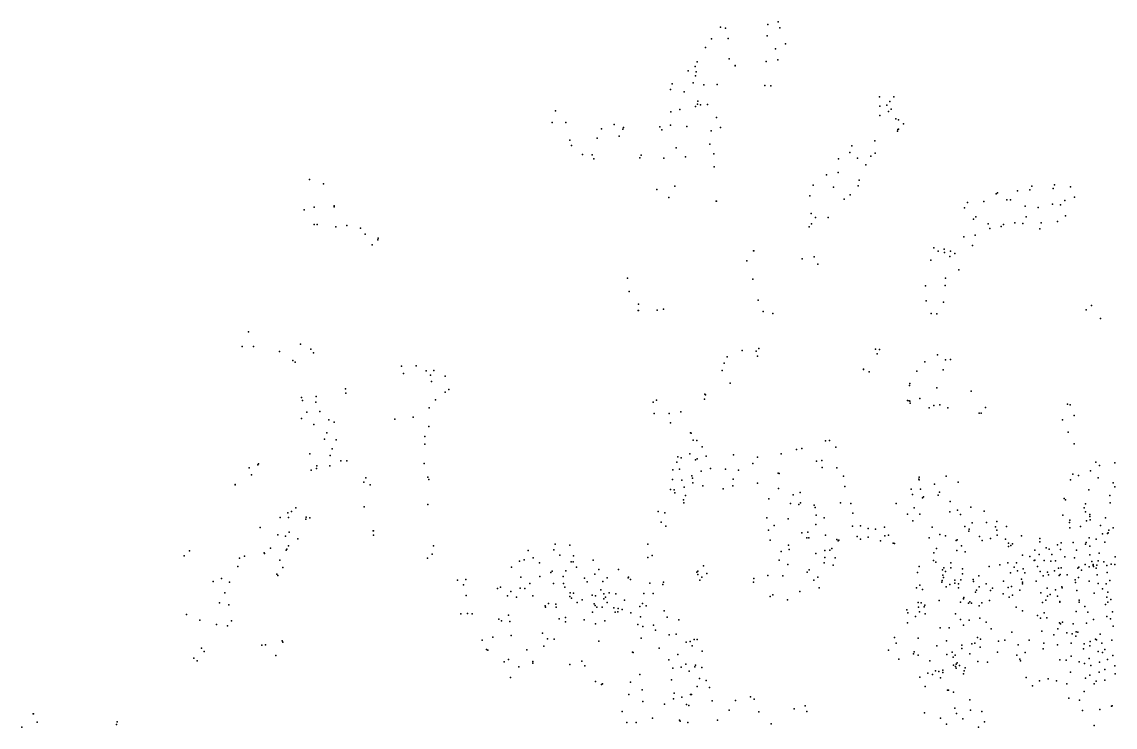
# Model space of a CAD drawing. Header units: millimetres. Extents: x -60275265 to 22802890, y -38578442 to 24337084.
# Drawn here: x -23547378 to -18736378, y -16831304 to -13729304 of the extents above; entities that cross this region are included whole.
import ezdxf

# ---------------------------------------------------------------- set-up
doc = ezdxf.new("R2010")
doc.units = ezdxf.units.MM
doc.header["$MEASUREMENT"] = 0
doc.layers.add('particles', color=7, linetype='Continuous', true_color=0x000000)

msp = doc.modelspace()

# ---------------------------------------------------------------- linework, layer by layer
at = {"layer": 'particles', "color": 93, "true_color": 0x67d435}
for p in [(-20473378, -13752304), (-20450378, -13757304), (-20264378, -13740304), (-20219378, -13729304), (-20211378, -13755304), (-20512378, -13804304), (-20439378, -13802304), (-20267378, -13791304), (-20539378, -13842304), (-20230378, -13848304), (-20186378, -13825304), (-20434378, -13891304), (-20271378, -13903304), (-20221378, -13896304), (-20615378, -13945304), (-20584378, -13926304), (-20580378, -13949304), (-20575378, -13905304), (-20408378, -13921304), (-20408378, -13922304), (-20593378, -13997304), (-20583378, -13966304), (-20693378, -14027304), (-20686378, -14001304), (-20633378, -14037304), (-20546378, -14006304), (-20488378, -14005304), (-20278378, -14009304), (-20251378, -14010304), (-20574378, -14091304), (-20572378, -14078304), (-20561378, -14094304), (-20530378, -14092304), (-19773378, -14059304), (-19740378, -14095304), (-19727378, -14079304), (-19710378, -14058304), (-21199378, -14120304), (-20691378, -14125304), (-20651378, -14114304), (-20583378, -14101304), (-19771378, -14100304), (-19771378, -14141304), (-19734378, -14123304), (-19721378, -14113304), (-21214378, -14171304), (-21153378, -14171304), (-20941378, -14181304), (-20740378, -14190304), (-20693378, -14183304), (-20621378, -14189304), (-20490378, -14150304), (-19701378, -14156304), (-19690378, -14160304), (-19668378, -14178304), (-20996378, -14200304), (-20918378, -14231304), (-20903378, -14201304), (-20899378, -14193304), (-20731378, -14204304), (-20514378, -14208304), (-20473378, -14193304), (-19694378, -14209304), (-19692378, -14202304), (-19689378, -14201304), (-21136378, -14249304), (-21128378, -14273304), (-21016378, -14241304), (-20667378, -14283304), (-20520378, -14267304), (-19894378, -14274304), (-19793378, -14252304), (-21080378, -14313304), (-21038378, -14314304), (-21030378, -14332304), (-20828378, -14327304), (-20822378, -14315304), (-20722378, -14329304), (-20627378, -14323304), (-20502378, -14310304), (-19953378, -14332304), (-19903378, -14304304), (-19870378, -14328304), (-19811378, -14320304), (-19792378, -14306304), (-20501378, -14367304), (-19833378, -14358304), (-22281378, -14423304), (-20006378, -14402304), (-19955378, -14391304), (-19863378, -14425304), (-22220378, -14441304), (-20753378, -14466304), (-20674378, -14451304), (-20065378, -14447304), (-19976378, -14456304), (-19867378, -14450304), (-19166378, -14472304), (-19111378, -14468304), (-19103378, -14451304), (-19008378, -14462304), (-19003378, -14446304), (-18932378, -14454304), (-20700378, -14502304), (-20491378, -14518304), (-20490378, -14517304), (-20079378, -14494304), (-19928378, -14509304), (-19902378, -14490304), (-19386378, -14524304), (-19314378, -14519304), (-19260378, -14485304), (-19254378, -14481304), (-19213378, -14512304), (-19196378, -14512304), (-18957378, -14515304), (-18915378, -14500304), (-22305378, -14555304), (-22261378, -14544304), (-22173378, -14542304), (-22172378, -14538304), (-20073378, -14572304), (-19399378, -14547304), (-19132378, -14539304), (-19075378, -14545304), (-19011378, -14531304), (-18977378, -14534304), (-22261378, -14620304), (-22248378, -14620304), (-22117378, -14624304), (-20072378, -14617304), (-20055378, -14590304), (-19999378, -14590304), (-19360378, -14597304), (-19349378, -14587304), (-19295378, -14617304), (-19227378, -14620304), (-19177378, -14613304), (-19142378, -14616304), (-19128378, -14586304), (-19061378, -14613304), (-18989378, -14607304), (-18954378, -14582304), (-22166378, -14631304), (-22057378, -14636304), (-22037378, -14663304), (-20083378, -14631304), (-19352378, -14667304), (-19287378, -14638304), (-19237378, -14629304), (-19068378, -14639304), (-22005378, -14709304), (-21980378, -14687304), (-21979378, -14681304), (-19402378, -14674304), (-19363378, -14713304), (-20327378, -14736304), (-20326378, -14736304), (-20060378, -14762304), (-19534378, -14723304), (-19515378, -14737304), (-19488378, -14729304), (-19487378, -14743304), (-19464378, -14761304), (-19461378, -14738304), (-19441378, -14748304), (-20357378, -14780304), (-20113378, -14771304), (-20044378, -14794304), (-19547378, -14777304), (-20882378, -14856304), (-20330378, -14860304), (-19482378, -14857304), (-19424378, -14820304), (-19571378, -14890304), (-19484378, -14888304), (-20875378, -14915304), (-20307378, -14953304), (-19568378, -14956304), (-20835378, -14998304), (-20834378, -14998304), (-20833378, -14971304), (-20752378, -14997304), (-20723378, -14993304), (-20285378, -15003304), (-19491378, -14962304), (-18863378, -14995304), (-18840378, -14976304), (-20242378, -15011304), (-19546378, -15012304), (-19520378, -15013304), (-18800378, -15034304), (-22550378, -15093304), (-22321378, -15146304), (-22577378, -15157304), (-22527378, -15157304), (-22413378, -15179304), (-22276378, -15168304), (-22264378, -15185304), (-20378378, -15175304), (-20316378, -15177304), (-20310378, -15200304), (-20304378, -15165304), (-19790378, -15169304), (-19783378, -15189304), (-19773378, -15170304), (-19518378, -15193304), (-22355378, -15218304), (-22345378, -15226304), (-21876378, -15243304), (-21812378, -15242304), (-20456378, -15230304), (-20443378, -15203304), (-19573378, -15225304), (-19483378, -15216304), (-19461378, -15214304), (-21868378, -15275304), (-21768378, -15264304), (-21749378, -15283304), (-21734378, -15262304), (-21684378, -15287304), (-20465378, -15262304), (-19844378, -15257304), (-19843378, -15258304), (-19818378, -15268304), (-19608378, -15265304), (-19493378, -15259304), (-22123378, -15343304), (-21744378, -15311304), (-21668378, -15346304), (-20430378, -15318304), (-19641378, -15329304), (-19640378, -15319304), (-19520378, -15339304), (-22316378, -15381304), (-22252378, -15377304), (-22122378, -15362304), (-21727378, -15392304), (-21684378, -15358304), (-20754378, -15393304), (-20543378, -15389304), (-20542378, -15366304), (-20538378, -15369304), (-19650378, -15394304), (-19595378, -15385304), (-19369378, -15353304), (-22312378, -15395304), (-22253378, -15401304), (-22236378, -15443304), (-21754378, -15427304), (-20769378, -15402304), (-19643378, -15396304), (-19640378, -15398304), (-19638378, -15406304), (-19555378, -15427304), (-19534378, -15416304), (-19507378, -15413304), (-19472378, -15426304), (-19307378, -15425304), (-18946378, -15411304), (-18934378, -15413304), (-22316378, -15473304), (-22293378, -15445304), (-22196378, -15479304), (-22173378, -15489304), (-21905378, -15476304), (-21825378, -15467304), (-20764378, -15452304), (-20699378, -15452304), (-20647378, -15444304), (-19334378, -15450304), (-19325378, -15450304), (-18968378, -15480304), (-18916378, -15460304), (-22262378, -15500304), (-22205378, -15537304), (-21756378, -15509304), (-20692378, -15493304), (-20604378, -15537304), (-20601378, -15538304), (-18943378, -15533304), (-22215378, -15564304), (-22164378, -15567304), (-21774378, -15587304), (-21773378, -15553304), (-20593378, -15569304), (-20577378, -15571304), (-20010378, -15572304), (-19993378, -15571304), (-18916378, -15585304), (-22280378, -15629304), (-22182378, -15607304), (-20607378, -15629304), (-20554378, -15598304), (-20416378, -15633304), (-20205378, -15629304), (-20138378, -15610304), (-20115378, -15606304), (-19965378, -15600304), (-22508378, -15678304), (-22505378, -15673304), (-22249378, -15681304), (-22192378, -15682304), (-22190378, -15636304), (-22144378, -15660304), (-22117378, -15660304), (-21776378, -15671304), (-20665378, -15666304), (-20660378, -15642304), (-20645378, -15647304), (-20582378, -15656304), (-20575378, -15651304), (-20536378, -15639304), (-20331378, -15671304), (-20310378, -15643304), (-20050378, -15661304), (-20026378, -15658304), (-18821378, -15665304), (-18805378, -15680304), (-18738378, -15669304), (-22547378, -15690304), (-22537378, -15722304), (-22274378, -15701304), (-22251378, -15694304), (-20682378, -15700304), (-20653378, -15697304), (-20599378, -15725304), (-20557378, -15705304), (-20516378, -15694304), (-20451378, -15697304), (-20394378, -15701304), (-20219378, -15714304), (-20214378, -15715304), (-20025378, -15689304), (-19961378, -15691304), (-19932378, -15727304), (-19598378, -15731304), (-19479378, -15727304), (-18922378, -15718304), (-18897378, -15724304), (-18845378, -15704304), (-22608378, -15764304), (-22608378, -15766304), (-22042378, -15753304), (-22033378, -15735304), (-22014378, -15765304), (-21761378, -15732304), (-21756378, -15742304), (-20684378, -15742304), (-20643378, -15745304), (-20633378, -15775304), (-20596378, -15736304), (-20594378, -15757304), (-20551378, -15769304), (-20419378, -15769304), (-20417378, -15741304), (-20310378, -15758304), (-19925378, -15772304), (-19600378, -15741304), (-19599378, -15744304), (-19531378, -15763304), (-19427378, -15754304), (-18933378, -15744304), (-18810378, -15734304), (-18744378, -15756304), (-18738378, -15774304), (-20692378, -15786304), (-20676378, -15787304), (-20674378, -15800304), (-20627378, -15812304), (-20461378, -15783304), (-20260378, -15827304), (-20218378, -15782304), (-20153378, -15809304), (-20122378, -15799304), (-19633378, -15785304), (-19627378, -15808304), (-19592378, -15785304), (-19583378, -15822304), (-19579378, -15818304), (-19515378, -15811304), (-19509378, -15798304), (-18960378, -15826304), (-18852378, -15787304), (-18760378, -15812304), (-22342378, -15867304), (-22040378, -15862304), (-21761378, -15852304), (-20636378, -15831304), (-20634378, -15845304), (-20164378, -15848304), (-20128378, -15852304), (-20120378, -15844304), (-20061378, -15854304), (-20056378, -15865304), (-19945378, -15845304), (-19899378, -15847304), (-19699378, -15847304), (-19621378, -15866304), (-19462378, -15839304), (-19371378, -15864304), (-18955378, -15832304), (-18872378, -15866304), (-18867378, -15849304), (-18758378, -15844304), (-22411378, -15909304), (-22376378, -15889304), (-22373378, -15909304), (-22361378, -15882304), (-22298378, -15917304), (-22296378, -15907304), (-22280378, -15911304), (-20747378, -15882304), (-20717378, -15888304), (-20269378, -15910304), (-20175378, -15915304), (-20051378, -15899304), (-20016378, -15911304), (-19891378, -15890304), (-19650378, -15895304), (-19626378, -15923304), (-19595378, -15894304), (-19463378, -15884304), (-19430378, -15877304), (-19417378, -15896304), (-19312378, -15881304), (-18966378, -15898304), (-18935378, -15921304), (-18866378, -15884304), (-18862378, -15923304), (-18848378, -15896304), (-18848378, -15905304), (-18846378, -15919304), (-18778378, -15911304), (-22498378, -15953304), (-22001378, -15968304), (-21999378, -15967304), (-20733378, -15929304), (-20713378, -15947304), (-20262378, -15964304), (-20236378, -15944304), (-20053378, -15940304), (-19892378, -15947304), (-19857378, -15946304), (-19823378, -15957304), (-19790378, -15961304), (-19751378, -15952304), (-19541378, -15951304), (-19397378, -15949304), (-19380378, -15969304), (-19379378, -15960304), (-19365378, -15932304), (-19302378, -15931304), (-19263378, -15950304), (-19257378, -15965304), (-19256378, -15927304), (-19214378, -15949304), (-18937378, -15931304), (-18935378, -15955304), (-18889378, -15948304), (-18801378, -15944304), (-18764378, -15964304), (-18745378, -15954304), (-22420378, -15985304), (-22387378, -15991304), (-22370378, -15973304), (-22332378, -16003304), (-21999378, -15986304), (-20254378, -16009304), (-20115378, -15977304), (-20093378, -15998304), (-20088378, -15973304), (-20084378, -15998304), (-20010378, -15986304), (-19961378, -16006304), (-19955378, -16011304), (-19952378, -16008304), (-19871378, -15992304), (-19857378, -16004304), (-19823378, -15995304), (-19769378, -16011304), (-19750378, -15990304), (-19734378, -15986304), (-19554378, -15998304), (-19508378, -15984304), (-19482378, -15990304), (-19435378, -16010304), (-19431378, -16007304), (-19333378, -15992304), (-19321378, -16010304), (-19284378, -16002304), (-19255378, -15987304), (-19219378, -16004304), (-19148378, -15989304), (-19067378, -16002304), (-19067378, -16016304), (-18920378, -16019304), (-18863378, -16019304), (-18850378, -15998304), (-18820378, -16005304), (-18792378, -15981304), (-18782378, -16018304), (-18769378, -15980304), (-18766378, -15977304), (-22810378, -16056304), (-22481378, -16065304), (-22479378, -16067304), (-22453378, -16044304), (-22384378, -16052304), (-22381378, -16048304), (-22374378, -16033304), (-21735378, -16034304), (-21319378, -16054304), (-21206378, -16051304), (-21200378, -16026304), (-21135378, -16030304), (-20792378, -16026304), (-20205378, -16058304), (-20174378, -16031304), (-20171378, -16049304), (-20053378, -16067304), (-20014378, -16054304), (-19992378, -16052304), (-19982378, -16046304), (-19713378, -16022304), (-19707378, -16023304), (-19534378, -16064304), (-19522378, -16046304), (-19432378, -16054304), (-19412378, -16033304), (-19396378, -16060304), (-19205378, -16022304), (-19205378, -16037304), (-19195378, -16032304), (-19187378, -16025304), (-19089378, -16052304), (-19039378, -16042304), (-19027378, -16048304), (-18990378, -16029304), (-18977378, -16049304), (-18973378, -16021304), (-18906378, -16052304), (-18866378, -16026304), (-18848378, -16035304), (-18807378, -16066304), (-22833378, -16078304), (-22590378, -16088304), (-22568378, -16079304), (-22412378, -16097304), (-21762378, -16088304), (-21741378, -16070304), (-21357378, -16101304), (-21336378, -16095304), (-21297378, -16087304), (-21269378, -16108304), (-21180378, -16074304), (-21130378, -16104304), (-21121378, -16104304), (-21119378, -16077304), (-21033378, -16096304), (-20792378, -16085304), (-20774378, -16076304), (-20214378, -16097304), (-20177378, -16115304), (-20016378, -16109304), (-20013378, -16085304), (-19968378, -16087304), (-19536378, -16098304), (-19525378, -16106304), (-19459378, -16109304), (-19208378, -16108304), (-19170378, -16109304), (-19143378, -16074304), (-19111378, -16080304), (-19092378, -16098304), (-19090378, -16097304), (-19070378, -16071304), (-19048378, -16098304), (-19019378, -16101304), (-19014378, -16071304), (-18999378, -16099304), (-18958378, -16082304), (-18915378, -16087304), (-18868378, -16116304), (-18847378, -16073304), (-18839378, -16103304), (-18833378, -16116304), (-18810378, -16099304), (-18785378, -16104304), (-18754378, -16114304), (-18737378, -16116304), (-18736378, -16082304), (-22597378, -16124304), (-22425378, -16158304), (-22420378, -16164304), (-22399378, -16129304), (-21393378, -16127304), (-21219378, -16151304), (-21213378, -16145304), (-21153378, -16144304), (-21107378, -16128304), (-21026378, -16158304), (-21008378, -16138304), (-20922378, -16138304), (-20577378, -16149304), (-20573378, -16145304), (-20572378, -16160304), (-20547378, -16121304), (-20533378, -16155304), (-20265378, -16164304), (-20091378, -16150304), (-20083378, -16139304), (-19977378, -16118304), (-19605378, -16151304), (-19598378, -16125304), (-19495378, -16139304), (-19494378, -16163304), (-19490378, -16130304), (-19483378, -16146304), (-19459378, -16130304), (-19408378, -16157304), (-19407378, -16135304), (-19291378, -16125304), (-19244378, -16117304), (-19197378, -16153304), (-19180378, -16128304), (-19165378, -16144304), (-19141378, -16135304), (-19133378, -16153304), (-19077378, -16124304), (-19066378, -16147304), (-19033378, -16150304), (-19029378, -16161304), (-19003378, -16143304), (-18985378, -16132304), (-18982378, -16164304), (-18978378, -16160304), (-18974378, -16130304), (-18947378, -16161304), (-18900378, -16132304), (-18896378, -16128304), (-18884378, -16141304), (-18850378, -16126304), (-18833378, -16120304), (-18831378, -16124304), (-18820378, -16132304), (-18816378, -16119304), (-18815378, -16161304), (-18773378, -16120304), (-18771378, -16151304), (-22705378, -16190304), (-22669378, -16177304), (-22634378, -16194304), (-21630378, -16185304), (-21604378, -16205304), (-21594378, -16181304), (-21351378, -16171304), (-21311378, -16199304), (-21267378, -16169304), (-21208378, -16200304), (-21165378, -16169304), (-21164378, -16200304), (-21071378, -16176304), (-21060378, -16192304), (-20990378, -16191304), (-20972378, -16174304), (-20879378, -16174304), (-20877378, -16172304), (-20868378, -16182304), (-20783378, -16198304), (-20727378, -16203304), (-20724378, -16193304), (-20563378, -16185304), (-20555378, -16172304), (-20327378, -16193304), (-20326378, -16177304), (-20198378, -16165304), (-20062378, -16185304), (-20045378, -16171304), (-19595378, -16206304), (-19498378, -16193304), (-19497378, -16186304), (-19492378, -16173304), (-19463378, -16203304), (-19442378, -16185304), (-19441378, -16198304), (-19425378, -16201304), (-19415378, -16183304), (-19361378, -16182304), (-19360378, -16191304), (-19336378, -16165304), (-19304378, -16201304), (-19227378, -16189304), (-19148378, -16180304), (-19144378, -16193304), (-19144378, -16201304), (-19084378, -16189304), (-19053378, -16165304), (-18912378, -16183304), (-18910378, -16195304), (-18897378, -16173304), (-18851378, -16189304), (-18810378, -16200304), (-18775378, -16201304), (-18760378, -16186304), (-22654378, -16240304), (-21592378, -16252304), (-21454378, -16222304), (-21441378, -16215304), (-21410378, -16253304), (-21395378, -16235304), (-21371378, -16259304), (-21354378, -16220304), (-21334378, -16221304), (-21299378, -16253304), (-21158378, -16215304), (-21136378, -16257304), (-21134378, -16240304), (-21120378, -16242304), (-21037378, -16250304), (-21023378, -16253304), (-20999378, -16227304), (-20986378, -16244304), (-20978378, -16260304), (-20962378, -16241304), (-20933378, -16244304), (-20810378, -16243304), (-20769378, -16243304), (-20254378, -16256304), (-20242378, -16249304), (-20124378, -16235304), (-20038378, -16219304), (-19610378, -16219304), (-19584378, -16225304), (-19479378, -16214304), (-19426378, -16219304), (-19351378, -16237304), (-19346378, -16228304), (-19334378, -16214304), (-19284378, -16230304), (-19275378, -16220304), (-19229378, -16245304), (-19206378, -16217304), (-19203378, -16260304), (-19192378, -16213304), (-19187378, -16251304), (-19155378, -16228304), (-19063378, -16241304), (-19035378, -16220304), (-19033378, -16255304), (-19022378, -16248304), (-18998378, -16227304), (-18989378, -16255304), (-18970378, -16214304), (-18969378, -16218304), (-18904378, -16230304), (-18828378, -16242304), (-18791378, -16223304), (-18772378, -16260304), (-18768378, -16238304), (-22678378, -16284304), (-22636378, -16293304), (-21244378, -16297304), (-21242378, -16303304), (-21230378, -16287304), (-21197378, -16290304), (-21196378, -16303304), (-21129378, -16264304), (-21103378, -16283304), (-21081378, -16271304), (-21028378, -16289304), (-21024378, -16296304), (-21017378, -16304304), (-20993378, -16304304), (-20986378, -16266304), (-20971378, -16283304), (-20942378, -16307304), (-20895378, -16272304), (-20827378, -16301304), (-20816378, -16287304), (-20800378, -16297304), (-20178378, -16271304), (-19603378, -16283304), (-19602378, -16304304), (-19590378, -16285304), (-19577378, -16302304), (-19574378, -16295304), (-19511378, -16274304), (-19416378, -16282304), (-19404378, -16266304), (-19403378, -16265304), (-19402378, -16261304), (-19381378, -16286304), (-19376378, -16280304), (-19368378, -16286304), (-19334378, -16297304), (-19323378, -16284304), (-19289378, -16274304), (-19172378, -16304304), (-19056378, -16283304), (-19041378, -16273304), (-18979378, -16279304), (-18979378, -16281304), (-18894378, -16273304), (-18894378, -16282304), (-18869378, -16301304), (-18778378, -16291304), (-18768378, -16281304), (-18755378, -16270304), (-22822378, -16336304), (-21615378, -16332304), (-21586378, -16331304), (-21565378, -16332304), (-21448378, -16356304), (-21405378, -16339304), (-21183378, -16355304), (-21154378, -16349304), (-21036378, -16326304), (-20936378, -16325304), (-20924378, -16324304), (-20923378, -16309304), (-20906378, -16314304), (-20867378, -16328304), (-20824378, -16346304), (-20721378, -16319304), (-20707378, -16347304), (-19653378, -16315304), (-19648378, -16329304), (-19615378, -16345304), (-19597378, -16324304), (-19572378, -16333304), (-19439378, -16332304), (-19417378, -16357304), (-19331378, -16352304), (-19144378, -16319304), (-19078378, -16340304), (-19064378, -16352304), (-19048378, -16329304), (-19036378, -16350304), (-18907378, -16322304), (-18856378, -16325304), (-18831378, -16357304), (-18773378, -16345304), (-18757378, -16355304), (-18747378, -16324304), (-22764378, -16360304), (-22690378, -16380304), (-22642378, -16385304), (-22624378, -16364304), (-21437378, -16363304), (-21399378, -16367304), (-21154378, -16368304), (-21072378, -16359304), (-21023378, -16377304), (-20982378, -16363304), (-20837378, -16380304), (-20815378, -16389304), (-20767378, -16383304), (-20759378, -16405304), (-20656378, -16359304), (-19649378, -16373304), (-19506378, -16394304), (-19467378, -16395304), (-19403378, -16383304), (-19378378, -16361304), (-19303378, -16370304), (-19281378, -16399304), (-18988378, -16398304), (-18981378, -16372304), (-18976378, -16376304), (-18968378, -16369304), (-18920378, -16376304), (-18862378, -16374304), (-18745378, -16387304), (-22401378, -16451304), (-21522378, -16448304), (-21475378, -16436304), (-21394378, -16428304), (-21256378, -16418304), (-21234378, -16443304), (-21204378, -16444304), (-21008378, -16453304), (-20822378, -16440304), (-20698378, -16425304), (-20668378, -16422304), (-20589378, -16446304), (-20576378, -16445304), (-19707378, -16437304), (-19603378, -16439304), (-19478378, -16451304), (-19341378, -16437304), (-19328378, -16444304), (-19249378, -16453304), (-19221378, -16449304), (-19190378, -16414304), (-19114378, -16448304), (-19058378, -16409304), (-19006378, -16425304), (-18948378, -16416304), (-18925378, -16420304), (-18909378, -16431304), (-18908378, -16412304), (-18900378, -16414304), (-18822378, -16444304), (-18818378, -16447304), (-18802378, -16422304), (-18750378, -16449304), (-22757378, -16483304), (-22745378, -16499304), (-22491378, -16470304), (-22475378, -16469304), (-22399378, -16458304), (-21503378, -16489304), (-21497378, -16493304), (-21325378, -16491304), (-21250378, -16475304), (-20742378, -16483304), (-20624378, -16458304), (-20606378, -16455304), (-20597378, -16473304), (-20553378, -16497304), (-19734378, -16492304), (-19700378, -16462304), (-19621378, -16500304), (-19520378, -16474304), (-19410378, -16471304), (-19410378, -16485304), (-19367378, -16464304), (-19353378, -16462304), (-19330378, -16479304), (-19254378, -16501304), (-19163378, -16469304), (-19052378, -16487304), (-19050378, -16462304), (-18990378, -16469304), (-18929378, -16462304), (-18875378, -16487304), (-18873378, -16465304), (-18848378, -16474304), (-18846378, -16455304), (-18810378, -16498304), (-18794378, -16462304), (-18782378, -16489304), (-22790378, -16528304), (-22775378, -16539304), (-22430378, -16516304), (-21424378, -16544304), (-21406378, -16534304), (-21299378, -16543304), (-21083378, -16541304), (-20860378, -16502304), (-20857378, -16503304), (-20700378, -16535304), (-20661378, -16512304), (-19688378, -16532304), (-19624378, -16509304), (-19603378, -16515304), (-19552378, -16540304), (-19477378, -16512304), (-19453378, -16502304), (-19449378, -16524304), (-19440378, -16514304), (-19431378, -16548304), (-19376378, -16509304), (-19340378, -16542304), (-19297378, -16545304), (-19169378, -16514304), (-19155378, -16532304), (-19152378, -16540304), (-19132378, -16503304), (-18980378, -16535304), (-18951378, -16537304), (-18930378, -16519304), (-18894378, -16544304), (-18850378, -16529304), (-18805378, -16546304), (-18792378, -16503304), (-18770378, -16533304), (-18769378, -16533304), (-18746378, -16516304), (-21360378, -16566304), (-21299378, -16550304), (-21135378, -16556304), (-21070378, -16561304), (-20682378, -16571304), (-20645378, -16567304), (-20625378, -16554304), (-20611378, -16585304), (-20586378, -16566304), (-20583378, -16558304), (-20555378, -16569304), (-19560378, -16594304), (-19526378, -16583304), (-19512378, -16587304), (-19494378, -16581304), (-19494378, -16591304), (-19448378, -16558304), (-19439378, -16565304), (-19436378, -16572304), (-19435378, -16554304), (-19421378, -16560304), (-19404378, -16596304), (-19401378, -16583304), (-19396378, -16570304), (-18933378, -16589304), (-18932378, -16589304), (-18871378, -16551304), (-18843378, -16560304), (-18807378, -16589304), (-18782378, -16578304), (-18738378, -16562304), (-18736378, -16596304), (-21397378, -16613304), (-21023378, -16631304), (-20996378, -16644304), (-20992378, -16641304), (-20869378, -16633304), (-20828378, -16600304), (-20688378, -16623304), (-20565378, -16617304), (-20535378, -16626304), (-19596378, -16611304), (-19539378, -16600304), (-19504378, -16614304), (-19127378, -16613304), (-19069378, -16628304), (-19031378, -16618304), (-18994378, -16628304), (-18949378, -16640304), (-18866378, -16616304), (-18848378, -16603304), (-18829378, -16641304), (-18819378, -16629304), (-18782378, -16625304), (-20876378, -16687304), (-20818378, -16667304), (-20676378, -16682304), (-20605378, -16688304), (-20600378, -16687304), (-20575378, -16652304), (-20521378, -16656304), (-19572378, -16652304), (-19473378, -16668304), (-19470378, -16669304), (-19447378, -16677304), (-19100378, -16650304), (-18873378, -16675304), (-20815378, -16718304), (-20719378, -16730304), (-20680378, -16707304), (-20643378, -16699304), (-20622378, -16731304), (-20612378, -16736304), (-20510378, -16716304), (-20407378, -16714304), (-20340378, -16698304), (-20324378, -16708304), (-20100378, -16737304), (-19376378, -16711304), (-18940378, -16704304), (-18893378, -16712304), (-18752378, -16739304), (-18749378, -16738304), (-23498378, -16772304), (-23496378, -16772304), (-20906378, -16762304), (-20434378, -16756304), (-20304378, -16764304), (-20148378, -16750304), (-20092378, -16762304), (-19575378, -16768304), (-19575378, -16768304), (-19442378, -16747304), (-19434378, -16771304), (-19373378, -16756304), (-19323378, -16762304), (-18880378, -16758304), (-18803378, -16753304), (-23547378, -16831304), (-23479378, -16809304), (-23131378, -16820304), (-23128378, -16807304), (-20885378, -16811304), (-20843378, -16811304), (-20772378, -16791304), (-20653378, -16801304), (-20650378, -16805304), (-20617378, -16810304), (-20486378, -16801304), (-20249378, -16817304), (-19505378, -16792304), (-19478378, -16818304), (-19406378, -16795304), (-19337378, -16831304), (-19311378, -16807304), (-18828378, -16824304)]:
    msp.add_point(p, dxfattribs=at)

doc.saveas('drawing.dxf')
